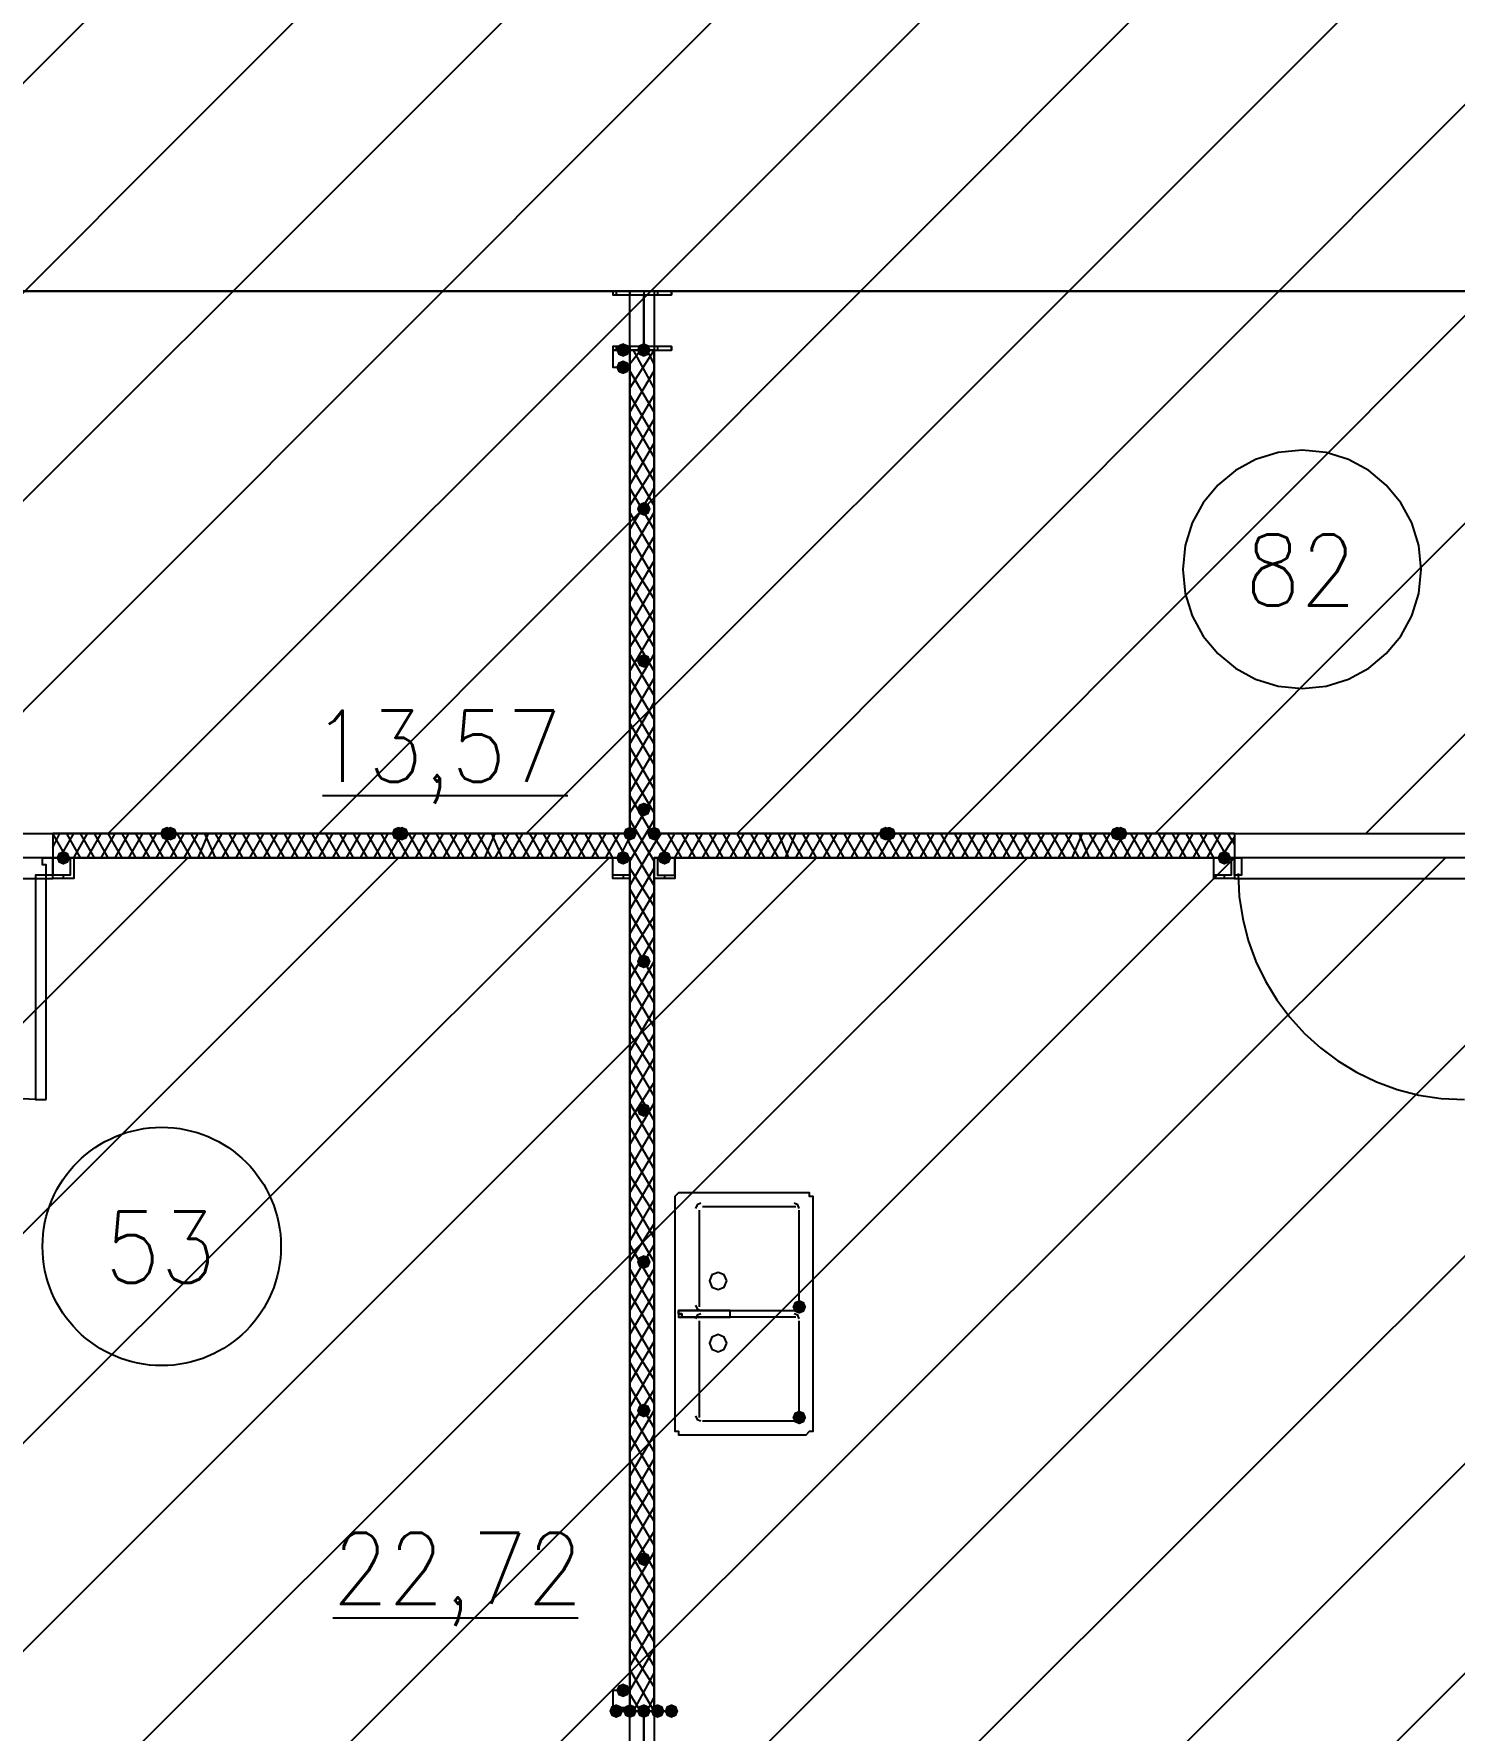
# Model space of a CAD drawing. Header units: millimetres. Extents: x 0 to 420, y 0 to 297.
# Drawn here: x 179.73 to 197.13, y 153.69 to 174.48 of the extents above; entities that cross this region are included whole.
import ezdxf

# ---------------------------------------------------------------- set-up
doc = ezdxf.new("R2010")
doc.units = ezdxf.units.MM
doc.layers.get('0').update_dxf_attribs({"linetype": 'CONTINUOUS'})
doc.styles.get("Standard").update_dxf_attribs({"font": 'STANDARD'})

msp = doc.modelspace()

# ---------------------------------------------------------------- hatches: boundary and pattern name
at = {"true_color": 0x000007}
for points in [[(187.028667, 170.603333), (187.003796, 170.543537), (186.944, 170.518667), (186.884204, 170.543537), (186.859333, 170.603333), (186.884204, 170.663129), (186.944, 170.688), (187.003796, 170.663129)], [(187.282667, 170.603333), (187.257796, 170.543537), (187.198, 170.518667), (187.138204, 170.543537), (187.113333, 170.603333), (187.138204, 170.663129), (187.198, 170.688), (187.257796, 170.663129)], [(187.028667, 170.391667), (187.003796, 170.331871), (186.944, 170.307), (186.884204, 170.331871), (186.859333, 170.391667), (186.884204, 170.451462), (186.944, 170.476333), (187.003796, 170.451463)], [(187.282667, 168.656), (187.257796, 168.596204), (187.198, 168.571333), (187.138204, 168.596204), (187.113333, 168.656), (187.138204, 168.715796), (187.198, 168.740667), (187.257796, 168.715796)], [(187.282667, 166.793333), (187.257796, 166.733537), (187.198, 166.708667), (187.138204, 166.733537), (187.113333, 166.793333), (187.138204, 166.853129), (187.198, 166.878), (187.257796, 166.853129)], [(187.282667, 164.973), (187.257796, 164.913204), (187.198, 164.888333), (187.138204, 164.913204), (187.113333, 164.973), (187.138204, 165.032796), (187.198, 165.057667), (187.257796, 165.032796)], [(180.170667, 164.380333), (180.145796, 164.320537), (180.086, 164.295667), (180.026204, 164.320537), (180.001333, 164.380333), (180.026204, 164.440129), (180.086, 164.465), (180.145796, 164.440129)], [(187.028667, 164.380333), (187.003796, 164.320537), (186.944, 164.295667), (186.884204, 164.320537), (186.859333, 164.380333), (186.884204, 164.440129), (186.944, 164.465), (187.003796, 164.440129)], [(187.536667, 164.380333), (187.511796, 164.320537), (187.452, 164.295667), (187.392204, 164.320537), (187.367333, 164.380333), (187.392204, 164.440129), (187.452, 164.465), (187.511796, 164.440129)], [(194.394667, 164.380333), (194.369796, 164.320537), (194.31, 164.295667), (194.250204, 164.320537), (194.225333, 164.380333), (194.250204, 164.440129), (194.31, 164.465), (194.369796, 164.440129)], [(187.282667, 163.110333), (187.257796, 163.050537), (187.198, 163.025667), (187.138204, 163.050537), (187.113333, 163.110333), (187.138204, 163.170129), (187.198, 163.195), (187.257796, 163.170129)], [(187.282667, 161.29), (187.257796, 161.230204), (187.198, 161.205333), (187.138204, 161.230204), (187.113333, 161.29), (187.138204, 161.349796), (187.198, 161.374667), (187.257796, 161.349796)], [(187.282667, 159.427333), (187.257796, 159.367537), (187.198, 159.342667), (187.138204, 159.367537), (187.113333, 159.427333), (187.138204, 159.487129), (187.198, 159.512), (187.257796, 159.487129)], [(189.187667, 158.877), (189.162796, 158.817204), (189.103, 158.792333), (189.043204, 158.817204), (189.018333, 158.877), (189.043204, 158.936796), (189.103, 158.961667), (189.162796, 158.936796)], [(187.282667, 157.607), (187.257796, 157.547204), (187.198, 157.522333), (187.138204, 157.547204), (187.113333, 157.607), (187.138204, 157.666796), (187.198, 157.691667), (187.257796, 157.666796)], [(189.187667, 157.522333), (189.162796, 157.462538), (189.103, 157.437667), (189.043204, 157.462538), (189.018333, 157.522333), (189.043204, 157.582129), (189.103, 157.607), (189.162796, 157.582129)], [(187.282667, 155.786667), (187.257796, 155.726871), (187.198, 155.702), (187.138204, 155.726871), (187.113333, 155.786667), (187.138204, 155.846462), (187.198, 155.871333), (187.257796, 155.846463)], [(187.028667, 154.178), (187.003796, 154.118204), (186.944, 154.093333), (186.884204, 154.118204), (186.859333, 154.178), (186.884204, 154.237796), (186.944, 154.262667), (187.003796, 154.237796)], [(186.944, 153.924), (186.919129, 153.864204), (186.859333, 153.839333), (186.799538, 153.864204), (186.774667, 153.924), (186.799537, 153.983796), (186.859333, 154.008667), (186.919129, 153.983796)], [(187.113333, 153.924), (187.088462, 153.864204), (187.028667, 153.839333), (186.968871, 153.864204), (186.944, 153.924), (186.968871, 153.983796), (187.028667, 154.008667), (187.088462, 153.983796)], [(187.282667, 153.924), (187.257796, 153.864204), (187.198, 153.839333), (187.138204, 153.864204), (187.113333, 153.924), (187.138204, 153.983796), (187.198, 154.008667), (187.257796, 153.983796)], [(187.452, 153.924), (187.427129, 153.864204), (187.367333, 153.839333), (187.307538, 153.864204), (187.282667, 153.924), (187.307537, 153.983796), (187.367333, 154.008667), (187.427129, 153.983796)], [(187.621333, 153.924), (187.596462, 153.864204), (187.536667, 153.839333), (187.476871, 153.864204), (187.452, 153.924), (187.476871, 153.983796), (187.536667, 154.008667), (187.596462, 153.983796)]]:
    msp.add_hatch(color=0, dxfattribs=at).paths.add_polyline_path(points, flags=0)
h = msp.add_hatch(color=0, dxfattribs=at)
h.paths.add_polyline_path([(179.959, 164.676667), (187.028667, 164.676667)], flags=0)
h.paths.add_polyline_path([(187.028667, 164.676667), (179.959, 164.676667)], flags=0)
at = {"true_color": 0x0000fe}
for points in [[(181.440667, 164.676667), (181.415796, 164.616871), (181.356, 164.592), (181.296204, 164.616871), (181.271333, 164.676667), (181.296204, 164.736462), (181.356, 164.761333), (181.415796, 164.736463)], [(181.483, 164.676667), (181.458129, 164.616871), (181.398333, 164.592), (181.338538, 164.616871), (181.313667, 164.676667), (181.338537, 164.736462), (181.398333, 164.761333), (181.458129, 164.736463)], [(184.277, 164.676667), (184.252129, 164.616871), (184.192333, 164.592), (184.132538, 164.616871), (184.107667, 164.676667), (184.132537, 164.736462), (184.192333, 164.761333), (184.252129, 164.736463)], [(184.319333, 164.676667), (184.294463, 164.616871), (184.234667, 164.592), (184.174871, 164.616871), (184.15, 164.676667), (184.174871, 164.736462), (184.234667, 164.761333), (184.294462, 164.736463)], [(187.113333, 164.676667), (187.088462, 164.616871), (187.028667, 164.592), (186.968871, 164.616871), (186.944, 164.676667), (186.968871, 164.736462), (187.028667, 164.761333), (187.088462, 164.736463)], [(187.113333, 164.676667), (187.088462, 164.616871), (187.028667, 164.592), (186.968871, 164.616871), (186.944, 164.676667), (186.968871, 164.736462), (187.028667, 164.761333), (187.088462, 164.736463)], [(187.409667, 164.676667), (187.384796, 164.616871), (187.325, 164.592), (187.265204, 164.616871), (187.240333, 164.676667), (187.265204, 164.736462), (187.325, 164.761333), (187.384796, 164.736463)], [(190.246, 164.676667), (190.221129, 164.616871), (190.161333, 164.592), (190.101538, 164.616871), (190.076667, 164.676667), (190.101537, 164.736462), (190.161333, 164.761333), (190.221129, 164.736463)], [(190.288333, 164.676667), (190.263463, 164.616871), (190.203667, 164.592), (190.143871, 164.616871), (190.119, 164.676667), (190.143871, 164.736462), (190.203667, 164.761333), (190.263462, 164.736463)], [(193.082333, 164.676667), (193.057462, 164.616871), (192.997667, 164.592), (192.937871, 164.616871), (192.913, 164.676667), (192.937871, 164.736462), (192.997667, 164.761333), (193.057462, 164.736463)], [(193.124667, 164.676667), (193.099796, 164.616871), (193.04, 164.592), (192.980204, 164.616871), (192.955333, 164.676667), (192.980204, 164.736462), (193.04, 164.761333), (193.099796, 164.736463)]]:
    msp.add_hatch(color=0, dxfattribs=at).paths.add_polyline_path(points, flags=0)
at = {"true_color": 0x000007}
h = msp.add_hatch(color=0, dxfattribs=at)
h.paths.add_polyline_path([(187.325, 164.676667), (194.437, 164.676667)], flags=0)
h.paths.add_polyline_path([(194.437, 164.676667), (187.325, 164.676667)], flags=0)

# ---------------------------------------------------------------- linework, layer by layer
at = {"color": 0, "true_color": 0x000020}
for points in [[(170.391668, 164.676666), (194.564001, 188.848999)], [(172.974001, 164.676666), (197.104001, 188.848999)], [(175.514001, 164.676666), (199.686334, 188.848999)], [(178.096334, 164.676666), (202.226334, 188.848999)], [(180.636334, 164.676666), (204.808668, 188.848999)], [(183.218668, 164.676666), (207.348668, 188.848999)], [(185.758668, 164.676666), (209.931001, 188.848999)], [(188.341001, 164.676666), (212.471001, 188.848999)], [(190.923334, 164.676666), (215.053334, 188.848999)], [(193.463334, 164.676666), (217.593334, 188.848999)], [(196.045668, 164.676666), (220.175667, 188.848999)]]:
    msp.add_lwpolyline(points, dxfattribs=at)
at = {"color": 0, "true_color": 0x000008}
msp.add_lwpolyline([(239.733667, 171.323), (239.733667, 182.202667), (118.279333, 182.202667), (118.279333, 171.323)], close=True, dxfattribs=at)
at = {"color": 0, "true_color": 0x0000ab}
for points in [[(169.926, 171.323), (169.926, 164.676667), (187.028667, 164.676667), (187.028667, 171.323)], [(204.427667, 171.323), (187.325, 171.323), (187.325, 164.676667), (204.427667, 164.676667)]]:
    msp.add_lwpolyline(points, close=True, dxfattribs=at)
at = {"color": 0, "true_color": 0x000007}
for points in [[(187.536667, 171.323), (186.817, 171.323), (186.817, 171.280667), (187.198, 171.280667), (187.198, 170.645667), (186.817, 170.645667), (186.817, 170.603333), (187.536667, 170.603333), (187.536667, 170.645667), (187.198, 170.645667), (187.198, 171.280667), (187.536667, 171.280667)], [(187.028667, 170.603333), (186.817, 170.603333), (186.817, 170.391667), (187.028667, 170.391667), (187.028667, 170.603333), (186.817, 170.603333), (186.817, 170.391667), (187.028667, 170.391667)], [(179.959, 164.676667), (187.028667, 164.676667)], [(187.028667, 164.676667), (179.959, 164.676667)], [(179.959, 164.676667), (187.028667, 164.676667)], [(179.959, 164.676667), (187.028667, 164.676667)], [(187.325, 164.676667), (194.437, 164.676667)], [(194.437, 164.676667), (187.325, 164.676667)], [(194.437, 164.676667), (187.325, 164.676667), (194.437, 164.676667), (187.325, 164.676667)], [(187.028667, 164.380333), (169.926, 164.380333), (169.926, 153.204333), (187.028667, 153.204333)], [(179.959, 164.380333), (179.959, 164.168667), (179.874333, 164.168667), (179.874333, 164.295667), (179.832, 164.295667), (179.832, 164.380333)], [(179.959, 164.380333), (180.170667, 164.380333), (180.170667, 164.168667), (179.959, 164.168667), (179.959, 164.380333), (180.213, 164.380333), (180.213, 164.126333), (179.959, 164.126333)], [(186.817, 164.380333), (187.028667, 164.380333), (187.028667, 164.168667), (186.817, 164.168667), (186.817, 164.380333), (187.028667, 164.380333), (187.028667, 164.126333), (186.817, 164.126333)], [(187.325, 164.380333), (187.579, 164.380333), (187.579, 164.126333), (187.325, 164.126333)], [(204.427667, 153.204333), (204.427667, 164.380333), (187.325, 164.380333), (187.325, 153.204333)], [(187.367333, 164.380333), (187.367333, 164.168667), (187.579, 164.168667), (187.579, 164.380333)], [(194.183, 164.380333), (194.394667, 164.380333), (194.394667, 164.168667), (194.183, 164.168667), (194.183, 164.380333), (194.437, 164.380333), (194.437, 164.126333), (194.183, 164.126333)], [(194.521667, 164.380333), (194.521667, 164.295667), (194.521667, 164.168667), (194.437, 164.168667), (194.437, 164.380333)], [(179.874333, 161.417), (179.874333, 164.168667), (179.747333, 164.168667), (179.747333, 161.417)], [(189.272333, 157.395333), (189.272333, 160.189333), (189.272333, 160.231667), (189.23, 160.231667), (189.23, 160.274), (189.187667, 160.274), (187.621333, 160.274), (187.579, 160.231667), (187.579, 160.189333), (187.579, 157.395333), (187.579, 157.353), (187.621333, 157.353), (187.621333, 157.310667), (189.187667, 157.310667), (189.23, 157.353), (189.272333, 157.353)], [(188.214, 159.1945), (188.183007, 159.26934), (188.108167, 159.300333), (188.033327, 159.26934), (188.002333, 159.1945), (188.033327, 159.11966), (188.108167, 159.088667), (188.183007, 159.11966)], [(188.214, 158.75), (188.256333, 158.75), (188.256333, 158.792333), (188.256333, 158.834667), (188.214, 158.834667), (187.663667, 158.834667), (187.621333, 158.834667), (187.621333, 158.792333), (187.663667, 158.792333), (187.663667, 158.75)], [(187.790667, 158.75), (187.663667, 158.75), (187.663667, 158.792333), (187.621333, 158.792333), (187.621333, 158.834667), (187.663667, 158.834667), (187.790667, 158.834667), (187.621333, 158.834667), (187.621333, 158.75)], [(187.917667, 158.834667), (187.790667, 158.834667)], [(187.917667, 158.75), (187.790667, 158.75)], [(188.214, 158.4325), (188.183007, 158.50734), (188.108167, 158.538333), (188.033327, 158.50734), (188.002333, 158.4325), (188.033327, 158.35766), (188.108167, 158.326667), (188.183007, 158.35766)], [(187.028667, 154.178), (186.817, 154.178), (186.817, 153.966333), (187.028667, 153.966333), (187.028667, 154.178), (186.817, 154.178), (186.817, 153.924), (187.028667, 153.924)], [(187.536667, 153.924), (186.817, 153.924), (187.198, 153.924), (187.198, 153.246667), (186.817, 153.246667), (186.817, 153.204333), (187.536667, 153.204333), (187.536667, 153.246667), (187.198, 153.246667), (187.198, 153.924)]]:
    msp.add_lwpolyline(points, close=True, dxfattribs=at)
for points in [[(186.859333, 171.323), (186.859333, 171.280667)], [(187.028667, 171.323), (187.028667, 171.280667)], [(187.198, 171.323), (187.198, 170.603333)], [(187.367333, 171.323), (187.367333, 171.280667)], [(187.536667, 171.323), (187.536667, 171.280667)], [(186.859333, 170.645667), (186.859333, 170.603333)], [(187.028667, 170.645667), (187.028667, 170.603333)], [(187.028667, 170.434), (187.155667, 170.603333)], [(187.028667, 170.137667), (187.325, 170.603333)], [(187.028667, 170.603333), (187.028667, 164.676667)], [(187.325, 164.676667), (187.325, 170.603333), (187.028667, 170.603333)], [(187.325, 170.137667), (187.071, 170.603333)], [(187.325, 170.434), (187.240333, 170.603333)], [(187.367333, 170.645667), (187.367333, 170.603333)], [(187.536667, 170.645667), (187.536667, 170.603333)], [(187.028667, 169.841333), (187.325, 170.349333)], [(187.325, 169.841333), (187.028667, 170.349333)], [(187.028667, 169.545), (187.325, 170.053)], [(187.325, 169.545), (187.028667, 170.053)], [(187.325, 169.291), (187.028667, 169.799)], [(187.028667, 169.248667), (187.325, 169.756667)], [(187.325, 168.994667), (187.028667, 169.502667)], [(187.028667, 168.952333), (187.325, 169.460333)], [(187.325, 168.698333), (187.028667, 169.206333)], [(196.723, 167.915167), (196.693328, 168.20951), (196.608228, 168.483662), (196.473572, 168.731749), (196.295232, 168.947899), (196.079083, 169.126238), (195.830996, 169.260894), (195.556844, 169.345995), (195.2625, 169.375667), (194.968156, 169.345995), (194.694004, 169.260894), (194.445917, 169.126238), (194.229768, 168.947899), (194.051428, 168.731749), (193.916772, 168.483662), (193.831672, 168.20951), (193.802, 167.915167)], [(187.028667, 168.698333), (187.325, 169.164)], [(187.028667, 168.402), (187.325, 168.91)], [(187.325, 168.402), (187.028667, 168.91)], [(187.028667, 168.105667), (187.325, 168.613667)], [(187.325, 168.105667), (187.028667, 168.613667)], [(187.028667, 167.809333), (187.325, 168.317333)], [(187.325, 167.809333), (187.028667, 168.317333)], [(187.028667, 167.513), (187.325, 168.021)], [(187.325, 167.555333), (187.028667, 168.021)], [(187.325, 167.259), (187.028667, 167.767)], [(193.802, 167.915167), (193.831672, 167.620823), (193.916772, 167.346671), (194.051428, 167.098584), (194.229768, 166.882434), (194.445917, 166.704095), (194.694004, 166.569439), (194.968156, 166.484339), (195.2625, 166.454667), (195.556844, 166.484339), (195.830996, 166.569439), (196.079083, 166.704095), (196.295232, 166.882434), (196.473572, 167.098584), (196.608228, 167.346671), (196.693328, 167.620823), (196.723, 167.915167)], [(187.028667, 167.216667), (187.325, 167.724667)], [(187.325, 166.962667), (187.028667, 167.470667)], [(187.028667, 166.962667), (187.325, 167.428333)], [(187.028667, 166.666333), (187.325, 167.174333)], [(187.325, 166.666333), (187.028667, 167.174333)], [(187.028667, 166.37), (187.325, 166.878)], [(187.325, 166.37), (187.028667, 166.878)], [(187.028667, 166.073667), (187.325, 166.581667)], [(187.325, 166.073667), (187.028667, 166.581667)], [(187.028667, 165.777333), (187.325, 166.285333)], [(187.325, 165.777333), (187.028667, 166.285333)], [(187.325, 165.523333), (187.028667, 166.031333)], [(187.028667, 165.481), (187.325, 165.989)], [(187.325, 165.227), (187.028667, 165.735)], [(187.028667, 165.184667), (187.325, 165.692667)], [(187.325, 164.930667), (187.028667, 165.438667)], [(187.028667, 164.930667), (187.325, 165.396333)], [(183.261, 165.142333), (186.266667, 165.142333)], [(187.028667, 164.634333), (187.325, 165.142333)], [(187.325, 164.634333), (187.028667, 165.142333)], [(187.028667, 164.338), (187.325, 164.846)], [(187.325, 164.338), (187.028667, 164.846)], [(179.959, 164.507333), (180.043667, 164.676667)], [(180.128333, 164.380333), (179.959, 164.676667)], [(179.959, 164.676667), (187.028667, 164.676667), (179.959, 164.676667), (187.028667, 164.676667)], [(179.959, 164.676667), (179.959, 164.380333)], [(179.959, 164.676667), (179.959, 164.380333)], [(187.028667, 164.676667), (179.959, 164.676667)], [(180.043667, 164.380333), (180.213, 164.676667)], [(180.297667, 164.380333), (180.128333, 164.676667)], [(180.213, 164.380333), (180.382333, 164.676667)], [(180.467, 164.380333), (180.297667, 164.676667)], [(180.382333, 164.380333), (180.551667, 164.676667)], [(180.636333, 164.380333), (180.467, 164.676667)], [(180.551667, 164.380333), (180.721, 164.676667)], [(180.805667, 164.380333), (180.636333, 164.676667)], [(180.721, 164.380333), (180.890333, 164.676667)], [(180.975, 164.380333), (180.805667, 164.676667)], [(180.890333, 164.380333), (181.059667, 164.676667)], [(181.144333, 164.380333), (180.975, 164.676667)], [(181.059667, 164.380333), (181.229, 164.676667)], [(181.313667, 164.380333), (181.144333, 164.676667)], [(181.229, 164.380333), (181.398333, 164.676667)], [(181.483, 164.380333), (181.313667, 164.676667)], [(181.398333, 164.380333), (181.567667, 164.676667)], [(181.652333, 164.380333), (181.483, 164.676667)], [(181.567667, 164.380333), (181.737, 164.676667)], [(181.821667, 164.380333), (181.652333, 164.676667)], [(181.737, 164.380333), (181.864, 164.676667)], [(181.948667, 164.380333), (181.821667, 164.676667)], [(181.864, 164.380333), (182.033333, 164.676667)], [(182.118, 164.380333), (181.948667, 164.676667)], [(182.033333, 164.380333), (182.202667, 164.676667)], [(182.287333, 164.380333), (182.118, 164.676667)], [(182.202667, 164.380333), (182.372, 164.676667)], [(182.456667, 164.380333), (182.287333, 164.676667)], [(182.372, 164.380333), (182.541333, 164.676667)], [(182.626, 164.380333), (182.456667, 164.676667)], [(182.541333, 164.380333), (182.710667, 164.676667)], [(182.795333, 164.380333), (182.626, 164.676667)], [(182.710667, 164.380333), (182.88, 164.676667)], [(182.964667, 164.380333), (182.795333, 164.676667)], [(182.88, 164.380333), (183.049333, 164.676667)], [(183.134, 164.380333), (182.964667, 164.676667)], [(183.049333, 164.380333), (183.218667, 164.676667)], [(183.303333, 164.380333), (183.134, 164.676667)], [(183.218667, 164.380333), (183.388, 164.676667)], [(183.472667, 164.380333), (183.303333, 164.676667)], [(183.388, 164.380333), (183.557333, 164.676667)], [(183.642, 164.380333), (183.472667, 164.676667)], [(183.557333, 164.380333), (183.726667, 164.676667)], [(183.811333, 164.380333), (183.642, 164.676667)], [(183.726667, 164.380333), (183.896, 164.676667)], [(183.980667, 164.380333), (183.811333, 164.676667)], [(183.896, 164.380333), (184.065333, 164.676667)], [(184.15, 164.380333), (183.980667, 164.676667)], [(184.065333, 164.380333), (184.234667, 164.676667)], [(184.319333, 164.380333), (184.15, 164.676667)], [(184.234667, 164.380333), (184.404, 164.676667)], [(184.488667, 164.380333), (184.319333, 164.676667)], [(184.404, 164.380333), (184.573333, 164.676667)], [(184.658, 164.380333), (184.488667, 164.676667)], [(184.573333, 164.380333), (184.742667, 164.676667)], [(184.827333, 164.380333), (184.658, 164.676667)], [(184.742667, 164.380333), (184.912, 164.676667)], [(184.996667, 164.380333), (184.827333, 164.676667)], [(184.912, 164.380333), (185.081333, 164.676667)], [(185.166, 164.380333), (184.996667, 164.676667)], [(185.081333, 164.380333), (185.250667, 164.676667)], [(185.335333, 164.380333), (185.166, 164.676667)], [(185.250667, 164.380333), (185.377667, 164.676667)], [(185.462333, 164.380333), (185.335333, 164.676667)], [(185.377667, 164.380333), (185.547, 164.676667)], [(185.631667, 164.380333), (185.462333, 164.676667)], [(185.547, 164.380333), (185.716333, 164.676667)], [(185.801, 164.380333), (185.631667, 164.676667)], [(185.716333, 164.380333), (185.885667, 164.676667)], [(185.970333, 164.380333), (185.801, 164.676667)], [(185.885667, 164.380333), (186.055, 164.676667)], [(186.139667, 164.380333), (185.970333, 164.676667)], [(186.055, 164.380333), (186.224333, 164.676667)], [(186.309, 164.380333), (186.139667, 164.676667)], [(186.224333, 164.380333), (186.393667, 164.676667)], [(186.478333, 164.380333), (186.309, 164.676667)], [(186.393667, 164.380333), (186.563, 164.676667)], [(186.647667, 164.380333), (186.478333, 164.676667)], [(186.563, 164.380333), (186.732333, 164.676667)], [(186.817, 164.380333), (186.647667, 164.676667)], [(186.732333, 164.380333), (186.901667, 164.676667)], [(186.986333, 164.380333), (186.817, 164.676667)], [(186.901667, 164.380333), (187.028667, 164.634333)], [(187.028667, 164.549667), (186.986333, 164.676667)], [(187.325, 164.549667), (187.409667, 164.676667)], [(194.437, 164.676667), (187.325, 164.676667), (194.437, 164.676667), (187.325, 164.676667)], [(194.437, 164.676667), (187.325, 164.676667)], [(187.494333, 164.380333), (187.325, 164.634333)], [(187.409667, 164.380333), (187.579, 164.676667)], [(187.663667, 164.380333), (187.494333, 164.676667)], [(187.579, 164.380333), (187.748333, 164.676667)], [(187.833, 164.380333), (187.663667, 164.676667)], [(187.748333, 164.380333), (187.917667, 164.676667)], [(188.002333, 164.380333), (187.833, 164.676667)], [(187.917667, 164.380333), (188.087, 164.676667)], [(188.171667, 164.380333), (188.002333, 164.676667)], [(188.087, 164.380333), (188.256333, 164.676667)], [(188.341, 164.380333), (188.171667, 164.676667)], [(188.256333, 164.380333), (188.425667, 164.676667)], [(188.510333, 164.380333), (188.341, 164.676667)], [(188.425667, 164.380333), (188.595, 164.676667)], [(188.679667, 164.380333), (188.510333, 164.676667)], [(188.595, 164.380333), (188.764333, 164.676667)], [(188.849, 164.380333), (188.679667, 164.676667)], [(188.764333, 164.380333), (188.933667, 164.676667)], [(188.976, 164.380333), (188.849, 164.676667)], [(188.933667, 164.380333), (189.060667, 164.676667)], [(189.145333, 164.380333), (188.976, 164.676667)], [(189.060667, 164.380333), (189.23, 164.676667)], [(189.314667, 164.380333), (189.145333, 164.676667)], [(189.23, 164.380333), (189.399333, 164.676667)], [(189.484, 164.380333), (189.314667, 164.676667)], [(189.399333, 164.380333), (189.568667, 164.676667)], [(189.653333, 164.380333), (189.484, 164.676667)], [(189.568667, 164.380333), (189.738, 164.676667)], [(189.822667, 164.380333), (189.653333, 164.676667)], [(189.738, 164.380333), (189.907333, 164.676667)], [(189.992, 164.380333), (189.822667, 164.676667)], [(189.907333, 164.380333), (190.076667, 164.676667)], [(190.161333, 164.380333), (189.992, 164.676667)], [(190.076667, 164.380333), (190.246, 164.676667)], [(190.330667, 164.380333), (190.161333, 164.676667)], [(190.246, 164.380333), (190.415333, 164.676667)], [(190.5, 164.380333), (190.330667, 164.676667)], [(190.415333, 164.380333), (190.584667, 164.676667)], [(190.669333, 164.380333), (190.5, 164.676667)], [(190.584667, 164.380333), (190.754, 164.676667)], [(190.838667, 164.380333), (190.669333, 164.676667)], [(190.754, 164.380333), (190.923333, 164.676667)], [(191.008, 164.380333), (190.838667, 164.676667)], [(190.923333, 164.380333), (191.092667, 164.676667)], [(191.177333, 164.380333), (191.008, 164.676667)], [(191.092667, 164.380333), (191.262, 164.676667)], [(191.346667, 164.380333), (191.177333, 164.676667)], [(191.262, 164.380333), (191.431333, 164.676667)], [(191.516, 164.380333), (191.346667, 164.676667)], [(191.431333, 164.380333), (191.600667, 164.676667)], [(191.685333, 164.380333), (191.516, 164.676667)], [(191.600667, 164.380333), (191.77, 164.676667)], [(191.854667, 164.380333), (191.685333, 164.676667)], [(191.77, 164.380333), (191.939333, 164.676667)], [(192.024, 164.380333), (191.854667, 164.676667)], [(191.939333, 164.380333), (192.108667, 164.676667)], [(192.193333, 164.380333), (192.024, 164.676667)], [(192.108667, 164.380333), (192.278, 164.676667)], [(192.362667, 164.380333), (192.193333, 164.676667)], [(192.278, 164.380333), (192.447333, 164.676667)], [(192.532, 164.380333), (192.362667, 164.676667)], [(192.447333, 164.380333), (192.574333, 164.676667)], [(192.659, 164.380333), (192.532, 164.676667)], [(192.574333, 164.380333), (192.743667, 164.676667)], [(192.828333, 164.380333), (192.659, 164.676667)], [(192.743667, 164.380333), (192.913, 164.676667)], [(192.997667, 164.380333), (192.828333, 164.676667)], [(192.913, 164.380333), (193.082333, 164.676667)], [(193.167, 164.380333), (192.997667, 164.676667)], [(193.082333, 164.380333), (193.251667, 164.676667)], [(193.336333, 164.380333), (193.167, 164.676667)], [(193.251667, 164.380333), (193.421, 164.676667)], [(193.505667, 164.380333), (193.336333, 164.676667)], [(193.421, 164.380333), (193.590333, 164.676667)], [(193.675, 164.380333), (193.505667, 164.676667)], [(193.590333, 164.380333), (193.759667, 164.676667)], [(193.844333, 164.380333), (193.675, 164.676667)], [(193.759667, 164.380333), (193.929, 164.676667)], [(194.013667, 164.380333), (193.844333, 164.676667)], [(193.929, 164.380333), (194.098333, 164.676667)], [(194.183, 164.380333), (194.013667, 164.676667)], [(194.098333, 164.380333), (194.267667, 164.676667)], [(194.352333, 164.380333), (194.183, 164.676667)], [(194.267667, 164.380333), (194.437, 164.634333)], [(194.437, 164.549667), (194.352333, 164.676667)], [(194.437, 164.676667), (194.437, 164.380333)], [(194.437, 164.676667), (194.437, 164.380333)], [(187.028667, 164.041667), (187.325, 164.549667)], [(187.325, 164.041667), (187.028667, 164.549667)], [(179.959, 164.253333), (179.959, 164.380333), (178.477333, 164.380333)], [(178.477333, 164.126333), (179.959, 164.126333), (179.959, 164.253333)], [(179.959, 164.380333), (187.028667, 164.380333)], [(187.028667, 164.380333), (187.028667, 153.924), (187.325, 153.924), (187.325, 164.380333)], [(187.028667, 163.745333), (187.325, 164.253333)], [(187.325, 163.787667), (187.028667, 164.253333)], [(187.325, 164.380333), (194.437, 164.380333)], [(195.876333, 164.380333), (194.437, 164.380333), (194.437, 164.253333)], [(194.437, 164.253333), (194.437, 164.126333), (195.876333, 164.126333)], [(197.358, 164.253333), (197.358, 164.380333), (195.876333, 164.380333)], [(195.876333, 164.126333), (197.358, 164.126333), (197.358, 164.253333)], [(177.080333, 164.189833), (177.094649, 163.906325), (177.136667, 163.631006), (177.204993, 163.365272), (177.298234, 163.110515), (177.414996, 162.86813), (177.553886, 162.639509), (177.713509, 162.426048), (177.892472, 162.229139), (178.089381, 162.050176), (178.302843, 161.890552), (178.531463, 161.751663), (178.773849, 161.634901), (179.028605, 161.54166), (179.29434, 161.473334), (179.569658, 161.431316), (179.853167, 161.417)], [(180.086, 164.168667), (180.086, 164.126333)], [(186.944, 164.168667), (186.944, 164.126333)], [(187.325, 163.491333), (187.028667, 163.999333)], [(187.452, 164.168667), (187.452, 164.126333)], [(194.31, 164.168667), (194.31, 164.126333)], [(194.479333, 164.189833), (194.493649, 163.906325), (194.535667, 163.631006), (194.603993, 163.365272), (194.697234, 163.110515), (194.813996, 162.86813), (194.952886, 162.639509), (195.112509, 162.426048), (195.291472, 162.229139), (195.488381, 162.050176), (195.701843, 161.890552), (195.930463, 161.751663), (196.172849, 161.634901), (196.427605, 161.54166), (196.69334, 161.473334), (196.968658, 161.431316), (197.252167, 161.417)], [(187.028667, 163.449), (187.325, 163.957)], [(187.325, 163.195), (187.028667, 163.703)], [(187.028667, 163.195), (187.325, 163.660667)], [(187.028667, 162.898667), (187.325, 163.406667)], [(187.325, 162.898667), (187.028667, 163.406667)], [(187.028667, 162.602333), (187.325, 163.110333)], [(187.325, 162.602333), (187.028667, 163.110333)], [(187.028667, 162.306), (187.325, 162.814)], [(187.325, 162.306), (187.028667, 162.814)], [(187.028667, 162.009667), (187.325, 162.517667)], [(187.325, 162.009667), (187.028667, 162.517667)], [(187.028667, 161.713333), (187.325, 162.221333)], [(187.325, 161.755667), (187.028667, 162.221333)], [(187.325, 161.459333), (187.028667, 161.967333)], [(187.028667, 161.417), (187.325, 161.925)], [(187.325, 161.163), (187.028667, 161.671)], [(187.028667, 161.163), (187.325, 161.628667)], [(187.028667, 160.866667), (187.325, 161.374667)], [(187.325, 160.866667), (187.028667, 161.374667)], [(187.028667, 160.570333), (187.325, 161.078333)], [(187.325, 160.570333), (187.028667, 161.078333)], [(187.028667, 160.274), (187.325, 160.782)], [(187.325, 160.274), (187.028667, 160.782)], [(187.028667, 159.977667), (187.325, 160.485667)], [(187.325, 160.02), (187.028667, 160.485667)], [(187.325, 159.723667), (187.028667, 160.231667)], [(187.028667, 159.681333), (187.325, 160.189333)], [(187.8965, 160.147), (187.851605, 160.128394), (187.833, 160.0835)], [(187.875333, 160.062333), (187.875333, 158.877)], [(189.060667, 160.104667), (187.917667, 160.104667)], [(189.103, 160.0835), (189.084395, 160.128394), (189.0395, 160.147)], [(189.103, 158.877), (189.103, 160.062333)], [(187.325, 159.427333), (187.028667, 159.935333)], [(187.028667, 159.427333), (187.325, 159.893)], [(187.028667, 159.131), (187.325, 159.639)], [(187.325, 159.131), (187.028667, 159.639)], [(187.028667, 158.834667), (187.325, 159.342667)], [(187.325, 158.834667), (187.028667, 159.342667)], [(187.028667, 158.538333), (187.325, 159.046333)], [(187.325, 158.538333), (187.028667, 159.046333)], [(187.833, 158.898167), (187.851605, 158.853272), (187.8965, 158.834667)], [(187.917667, 158.834667), (189.060667, 158.834667)], [(189.0395, 158.834667), (189.084395, 158.853272), (189.103, 158.898167)], [(187.028667, 158.242), (187.325, 158.75)], [(187.325, 158.242), (187.028667, 158.75)], [(187.8965, 158.792333), (187.851605, 158.773728), (187.833, 158.728833)], [(187.875333, 158.707667), (187.875333, 157.522333)], [(189.060667, 158.75), (187.917667, 158.75)], [(189.103, 158.728833), (189.084395, 158.773728), (189.0395, 158.792333)], [(189.103, 157.522333), (189.103, 158.707667)], [(187.028667, 157.945667), (187.325, 158.453667)], [(187.325, 157.988), (187.028667, 158.453667)], [(187.325, 157.691667), (187.028667, 158.199667)], [(187.028667, 157.649333), (187.325, 158.157333)], [(187.325, 157.395333), (187.028667, 157.903333)], [(187.028667, 157.395333), (187.325, 157.861)], [(187.028667, 157.099), (187.325, 157.607)], [(187.325, 157.099), (187.028667, 157.607)], [(187.833, 157.5435), (187.851605, 157.498606), (187.8965, 157.48)], [(187.917667, 157.48), (189.060667, 157.48)], [(189.0395, 157.48), (189.084395, 157.498606), (189.103, 157.5435)], [(187.028667, 156.802667), (187.325, 157.310667)], [(187.325, 156.802667), (187.028667, 157.310667)], [(187.028667, 156.506333), (187.325, 157.014333)], [(187.325, 156.506333), (187.028667, 157.014333)], [(187.028667, 156.21), (187.325, 156.718)], [(187.325, 156.252333), (187.028667, 156.718)], [(187.325, 155.956), (187.028667, 156.464)], [(187.028667, 155.913667), (187.325, 156.421667)], [(187.325, 155.659667), (187.028667, 156.167667)], [(187.028667, 155.659667), (187.325, 156.125333)], [(187.028667, 155.363333), (187.325, 155.871333)], [(187.325, 155.363333), (187.028667, 155.871333)], [(187.028667, 155.067), (187.325, 155.575)], [(187.325, 155.067), (187.028667, 155.575)], [(187.028667, 154.770667), (187.325, 155.278667)], [(187.325, 154.770667), (187.028667, 155.278667)], [(183.388, 155.067), (186.393667, 155.067)], [(187.028667, 154.474333), (187.325, 154.982333)], [(187.325, 154.474333), (187.028667, 154.982333)], [(187.028667, 154.178), (187.325, 154.686)], [(187.325, 154.220333), (187.028667, 154.686)], [(187.325, 153.924), (187.028667, 154.432)], [(187.071, 153.924), (187.325, 154.389667)], [(187.155667, 153.924), (187.028667, 154.135667)], [(187.240333, 153.924), (187.325, 154.093333)], [(186.944, 153.966333), (186.944, 153.924)], [(187.198, 153.924), (187.198, 153.204333)]]:
    msp.add_lwpolyline(points, dxfattribs=at)
at = {"color": 0, "true_color": 0x000001}
for points in [[(135.678334, 118.448666), (181.610001, 164.380333)], [(138.260668, 118.448666), (184.192334, 164.380333)], [(140.800668, 118.448666), (186.774668, 164.380333)], [(143.383001, 118.448666), (189.314668, 164.380333)], [(145.923001, 118.448666), (191.897001, 164.380333)], [(148.505334, 118.448666), (194.437001, 164.380333)], [(151.045334, 118.448666), (197.019334, 164.380333)], [(153.627668, 118.448666), (199.559334, 164.380333)], [(156.167668, 118.448666), (202.141668, 164.380333)], [(158.750001, 118.448666), (204.681668, 164.380333)], [(161.290001, 118.448666), (207.264001, 164.380333)]]:
    msp.add_lwpolyline(points, dxfattribs=at)
at = {"color": 0, "true_color": 0x000007}
msp.add_circle((181.2925, 159.617833), 1.4605, dxfattribs=at)

# ---------------------------------------------------------------- texts
at = {"color": 0, "true_color": 0x000007, "char_height": 0.872032, "attachment_point": 1}
for s, insert, width in [('82', (194.564007, 168.342697), 1.06581688), ('13,57', (183.134007, 166.183699), 2.56764984), ('53', (180.594007, 160.045366), 1.06581688), ('22,72', (183.387997, 156.108362), 2.76143456)]:
    msp.add_mtext(s, dxfattribs=dict(at, insert=insert, width=width))

doc.saveas('drawing.dxf')
